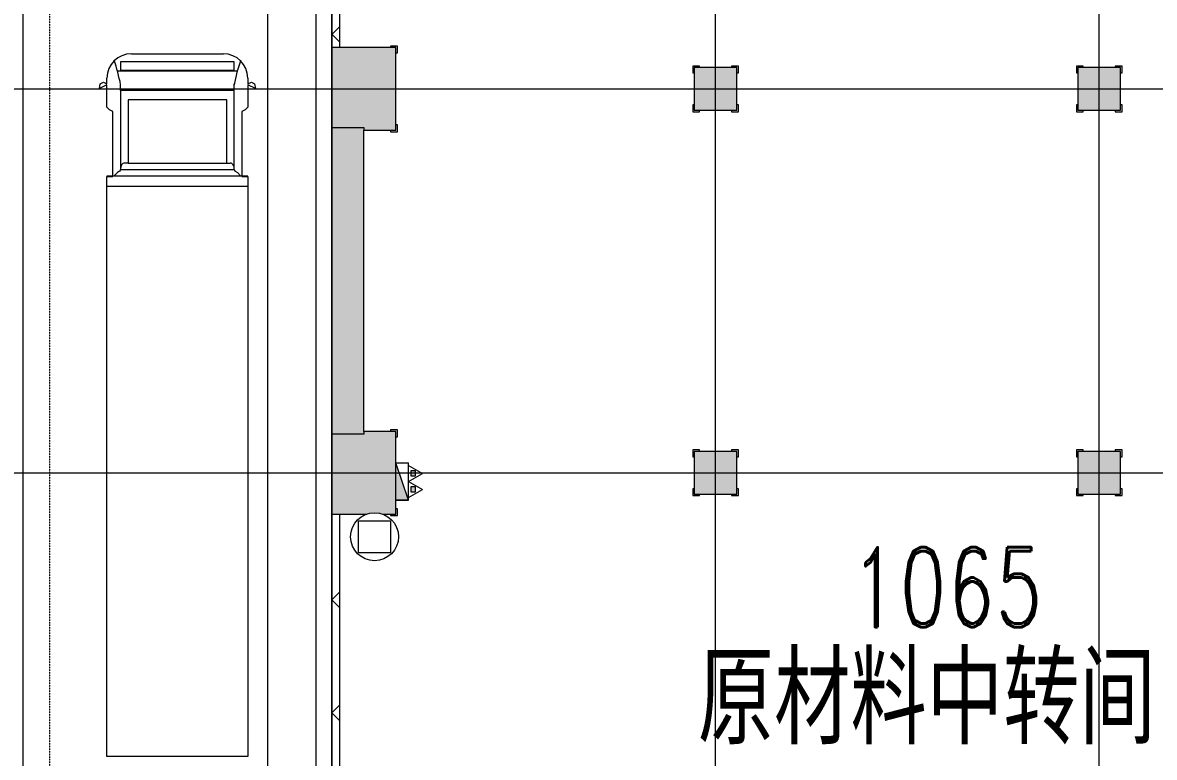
# Model space of a CAD drawing. Header units: millimetres. Extents: x -76632 to 443185, y -33181 to 192400.
# Drawn here: x -5804 to 15434, y 88261 to 102044 of the extents above; entities that cross this region are included whole.
import ezdxf

# ---------------------------------------------------------------- set-up
doc = ezdxf.new("R2010")
doc.units = ezdxf.units.MM
doc.linetypes.add('1_1', pattern=[2, 1, -1])
doc.linetypes.add('轴网线', pattern=[22.04, 18.38, -1.83, 0, -1.83])
doc.layers.get('0').update_dxf_attribs({"color": 8})
for name, color, linetype, lineweight in [('A-ANNO-NOTE', 8, 'Continuous', 5), ('A-AREA-IDEN', 8, 'Continuous', 9), ('A-DETL-GENF', 8, 'Continuous', 18), ('A-DETL-THIN', 8, 'Continuous', 5), ('A-FLOR', 8, 'Continuous', 5), ('A-GENM', 8, 'Continuous', 5), ('A-WALL', 8, 'Continuous', 5), ('A-WALL-FNSH', 8, 'Continuous', 9), ('A-WALL-PATT', 8, 'Continuous', 9), ('M-EQPM', 8, 'Continuous', 5), ('Q-CASE', 8, '1_1', 5), ('Q-SPCQ', 8, 'Continuous', 5), ('S-COLS', 8, 'Continuous', 5), ('S-GRID', 8, 'Continuous', 9)]:
    doc.layers.add(name, color=color, linetype=linetype, lineweight=lineweight)
doc.styles.add('RomanD', font='romand__.ttf', dxfattribs={"width": 0.7, "height": 1500})
doc.styles.add('仿宋_2', font='simfang.ttf', dxfattribs={"width": 0.7, "height": 1500})

# ---------------------------------------------------------------- blocks, each defined once
blk = doc.blocks.new('X-ST-F3-01-C-001_HLP2_rvt-1-LAY-1F-1_500-A')
at = {"layer": 'S-COLS', "true_color": 0x808080}
for points in [[(1200, 100025), (1200, 101575), (0, 101575), (0, 100075), (600, 100075), (600, 100025)], [(6800, 100400), (7600, 100400), (7600, 101200), (6800, 101200), (6800, 100612)], [(14800, 100400), (14800, 101200), (14000, 101200), (14000, 100400)], [(960, 92825), (1200, 92825), (1200, 94375), (600, 94375), (600, 94325), (0, 94325), (0, 92825), (663, 92828), (735, 92845), (818, 92849), (917, 92834), (948, 92825)], [(7600, 93200), (7600, 94000), (6800, 94000), (6800, 93200)], [(14800, 93200), (14800, 94000), (14000, 94000), (14000, 93200)]]:
    blk.add_hatch(color=8, dxfattribs=at).paths.add_polyline_path(points, flags=0)
at = {"layer": 'S-COLS', "color": 7, "lineweight": 9}
for p, q in [((1200, 101575), (0, 101575)), ((0, 101575), (0, 100075)), ((1200, 100025), (1200, 101575)), ((7600, 101200), (6800, 101200)), ((6800, 101200), (6800, 100400)), ((7600, 100400), (7600, 101200)), ((14800, 101200), (14000, 101200)), ((14000, 101200), (14000, 100400)), ((14800, 100400), (14800, 101200)), ((6800, 100400), (7600, 100400)), ((14000, 100400), (14800, 100400)), ((0, 100075), (600, 100075)), ((600, 100075), (600, 100025)), ((600, 100025), (1200, 100025)), ((600, 94325), (0, 94325)), ((0, 94325), (0, 92825)), ((1200, 94375), (600, 94375)), ((600, 94375), (600, 94325)), ((1200, 92825), (1200, 94375)), ((7600, 94000), (6800, 94000)), ((6800, 94000), (6800, 93200)), ((7600, 93200), (7600, 94000)), ((14800, 94000), (14000, 94000)), ((14000, 94000), (14000, 93200)), ((14800, 93200), (14800, 94000)), ((6800, 93200), (7600, 93200)), ((14000, 93200), (14800, 93200)), ((0, 92825), (655, 92825)), ((946, 92825), (1200, 92825))]:
    blk.add_line(p, q, dxfattribs=at)
blk = doc.blocks.new('混凝土雨棚1 - 混凝土雨棚-500x5500-4380737-LAY-1F-1_500-A')
at = {"layer": 'Q-CASE'}
blk.add_line((25700, 5000), (-25700, 5000), dxfattribs=at)
blk = doc.blocks.new('室内消火栓箱_带灭火器__左右式_ - SG24D65-P-V92-LAY-1F-1_500-A')
at = {"layer": 'A-DETL-GENF', "lineweight": 5}
blk.add_hatch(color=256, dxfattribs=at).paths.add_polyline_path([(350, 0), (-350, 0), (-350, -240)], flags=0)
h = blk.add_hatch(color=256, dxfattribs=at)
h.paths.add_polyline_path([(195, -370), (195, -280), (105, -280), (105, -370)], flags=0)
h.paths.add_polyline_path([(-105, -306), (-105, -280), (-195, -280), (-195, -370), (-105, -370)], flags=0)
for p, q in [((-350, -240), (350, 0)), ((-350, -240), (-350, 0)), ((-350, 0), (-350, -240)), ((-350, -240), (350, 0)), ((-350, -240), (350, -240)), ((-300, -240), (-150, -500)), ((-105, -280), (-195, -280)), ((-195, -280), (-195, -370)), ((-195, -370), (-105, -370)), ((0, -240), (-150, -500)), ((-105, -370), (-105, -280)), ((0, -240), (150, -500)), ((195, -280), (105, -280)), ((105, -280), (105, -370)), ((105, -370), (195, -370)), ((300, -240), (150, -500)), ((195, -370), (195, -280))]:
    blk.add_line(p, q, dxfattribs=at)
at = {"layer": 'M-EQPM'}
blk.add_line((350, 0), (350, -240), dxfattribs=at)
blk = doc.blocks.new('机动车-大型货车 - LH-A-机动车-大型货车-1174524-LAY-1F-1_500-A')
at = {"layer": 'A-GENM'}
for p, q in [((-863, 4986), (863, 4986)), ((1065, 4833), (-1065, 4833)), ((-1065, 4833), (-1065, 4678)), ((-1065, 4678), (1065, 4678)), ((1065, 4678), (1065, 4833)), ((-1321, 4418), (-1321, 4527)), ((-1126, 4666), (1126, 4666)), ((1321, 4527), (1321, 4418)), ((-1464, 4336), (-1447, 4422)), ((-1321, 4403), (-1464, 4336)), ((-1447, 4422), (-1388, 4450)), ((-1388, 4450), (-1321, 4418)), ((-1321, 3982), (-1321, 4403)), ((-1065, 4298), (-1065, 4418)), ((1067, 4298), (-1065, 4298)), ((-1065, 4298), (-1065, 2814)), ((1065, 4298), (1065, 4418)), ((1067, 2814), (1067, 4298)), ((1321, 4418), (1388, 4450)), ((1321, 4403), (1321, 3982)), ((1464, 4336), (1321, 4403)), ((1388, 4450), (1447, 4422)), ((1447, 4422), (1464, 4336)), ((926, 4119), (-926, 4119)), ((-926, 4119), (-926, 2932)), ((926, 2932), (926, 4119)), ((-1274, 3935), (-1321, 3982)), ((-1210, 3904), (-1274, 3935)), ((-1210, 2684), (-1210, 3904)), ((1274, 3935), (1210, 3904)), ((1210, 3904), (1210, 2684)), ((1321, 3982), (1274, 3935)), ((-1087, 2782), (-1126, 2756)), ((-1065, 2814), (1067, 2814)), ((-926, 2932), (-991, 2932)), ((-926, 2932), (926, 2932)), ((926, 2932), (991, 2932)), ((1087, 2782), (1126, 2756)), ((-1323, 2696), (1323, 2696)), ((-1323, 2684), (-1210, 2684)), ((-1323, -8197), (-1323, 2684)), ((-1126, 2756), (-1186, 2696)), ((1126, 2756), (1186, 2696)), ((1210, 2684), (1323, 2684)), ((1323, 2684), (1323, -8197)), ((-1323, 2503), (1323, 2503)), ((1323, -8197), (-1323, -8197))]:
    blk.add_line(p, q, dxfattribs=at)
for centre, radius, start, end in [((-863, 4527), 458, 90, 180), ((863, 4527), 458, 360, 90), ((-4571, 3721), 3572, 11.033, 18.6917), ((4571, 3721), 3572, 161.3083, 168.967), ((-1094, 2810), 29.1, 282.5858, 7.4142), ((-925, 2829), 141, 150, 186.2339), ((-991, 2867), 65, 90, 150), ((991, 2867), 65, 30, 90), ((925, 2829), 141, 353.7661, 30), ((1094, 2810), 29.1, 172.5858, 257.4142)]:
    blk.add_arc(centre, radius, start, end, dxfattribs=at)
blk = doc.blocks.new('橡胶防撞护角 - 橡胶防撞护角-4752618-LAY-1F-1_500-A')
at = {"layer": 'Q-SPCQ'}
for p, q in [((100, 830), (-30, 830)), ((-30, 830), (-30, 700)), ((-30, 700), (0, 700)), ((100, 800), (100, 830)), ((830, 830), (700, 830)), ((700, 830), (700, 800)), ((800, 700), (830, 700)), ((830, 700), (830, 830)), ((0, 100), (-30, 100)), ((-30, 100), (-30, -30)), ((830, 100), (800, 100)), ((830, -30), (830, 100)), ((-30, -30), (100, -30)), ((100, -30), (100, 0)), ((700, 0), (700, -30)), ((700, -30), (830, -30))]:
    blk.add_line(p, q, dxfattribs=at)
blk = doc.blocks.new('橡胶防撞护角 - 橡胶防撞护角-4757273-LAY-1F-1_500-A')
at = {"layer": 'Q-SPCQ'}
for p, q in [((1230, 1580), (1100, 1580)), ((1100, 1580), (1100, 1550)), ((1230, 1450), (1230, 1580)), ((1200, 1450), (1230, 1450)), ((1230, 100), (1200, 100)), ((1230, -30), (1230, 100)), ((1100, 0), (1100, -30)), ((1100, -30), (1230, -30))]:
    blk.add_line(p, q, dxfattribs=at)

msp = doc.modelspace()

# ---------------------------------------------------------------- hatches: boundary and pattern name
at = {"layer": 'A-WALL-PATT', "lineweight": 5, "transparency": 33554687}
h = msp.add_hatch(dxfattribs=at)
h.set_pattern_fill('FP_11', color=256, style=0, pattern_type=2)
h.set_pattern_definition([(45, (-4e-09, 0), (-1060.66, 1060.66), []), (135, (-4e-09, 0), (-1060.66, -1060.66), [])])
h.paths.add_polyline_path([(105, 72775), (150, 72775), (150, 74350), (0, 74350), (0, 72775)], flags=0)
h.paths.add_polyline_path([(0, 76850), (150, 76850), (150, 78425), (0, 78425)], flags=0)
h.paths.add_polyline_path([(118.7, 79975), (150, 79975), (150, 80800), (0, 80800), (0, 79975)], flags=0)
h.paths.add_polyline_path([(0, 84800), (150, 84800), (150, 85625), (0, 85625), (0, 85444.3)], flags=0)
h.paths.add_polyline_path([(150, 87175), (150, 92825), (0, 92825), (0, 87175), (130.2, 87175)], flags=0)
h.paths.add_polyline_path([(150, 101575), (147.7, 107275), (0, 107275), (0, 101575), (17.7, 101575)], flags=0)
h.paths.add_polyline_path([(130.6, 115925), (150, 115925), (150, 116600), (0, 116600), (0, 115925)], flags=0)
h.paths.add_polyline_path([(150, 120000), (150, 121625), (0, 121625), (0, 120000)], flags=0)
msp.add_hatch(color=256, dxfattribs=at).paths.add_polyline_path([(134.9, 94325), (600, 94325), (600, 100075), (0, 100075), (0, 94325), (24.7, 94325)], flags=0)

# ---------------------------------------------------------------- linework, layer by layer
at = {"layer": 'A-ANNO-NOTE', "lineweight": 18, "transparency": 33554687}
for p, q in [((500, 92699.7), (1100, 92699.7)), ((500, 92099.7), (500, 92699.7)), ((1100, 92699.7), (1100, 92099.7)), ((1100, 92099.7), (500, 92099.7))]:
    msp.add_line(p, q, dxfattribs=at)
msp.add_circle((800, 92399.7), 450, dxfattribs=at)
at = {"layer": 'A-DETL-THIN', "transparency": 33554687}
msp.add_line((-5800, 109500), (-5800, 29400), dxfattribs=at)
at = {"layer": 'A-FLOR', "transparency": 33554687}
msp.add_line((-1200, 77585), (-1200, 116315), dxfattribs=at)
at = {"layer": 'A-WALL', "lineweight": 9, "transparency": 33554687}
for p, q in [((0, 101575), (0, 107275)), ((0, 107275), (0, 101575)), ((150, 101575), (150, 107275)), ((0, 100075), (0, 94325)), ((600, 94375), (600, 100025)), ((0, 87175), (0, 92825)), ((0, 92825), (0, 87175)), ((150, 87175), (150, 92825))]:
    msp.add_line(p, q, dxfattribs=at)
at = {"layer": 'A-WALL-FNSH', "lineweight": 5, "transparency": 33554687}
for p, q in [((-300, 116600), (-300, 84800)), ((0, 94325), (0, 100075))]:
    msp.add_line(p, q, dxfattribs=at)
at = {"layer": 'S-GRID', "linetype": '轴网线', "transparency": 33554687}
for p, q in [((0, -17706.2), (0, 174400)), ((7200, -17706.2), (7200, 174400)), ((14400, -17706.2), (14400, 174400)), ((-16000, 100800), (308800, 100800)), ((-16000, 93600), (308800, 93600))]:
    msp.add_line(p, q, dxfattribs=at)

# ---------------------------------------------------------------- block references
at = {"lineweight": 5, "transparency": 33554687}
msp.add_blockref('X-ST-F3-01-C-001_HLP2_rvt-1-LAY-1F-1_500-A', (0, 0), dxfattribs=at)
at = {"layer": 'A-GENM', "transparency": 33554687, "rotation": 90}
msp.add_blockref('混凝土雨棚1 - 混凝土雨棚-500x5500-4380737-LAY-1F-1_500-A', (-300, 82800), dxfattribs=at)
at = {"layer": 'A-GENM', "transparency": 33554687}
msp.add_blockref('机动车-大型货车 - LH-A-机动车-大型货车-1174524-LAY-1F-1_500-A', (-2900, 96475), dxfattribs=at)
at = {"layer": 'M-EQPM', "transparency": 33554687, "rotation": 90}
msp.add_blockref('室内消火栓箱_带灭火器__左右式_ - SG24D65-P-V92-LAY-1F-1_500-A', (1200, 93437.9), dxfattribs=at)
at = {"layer": 'Q-SPCQ', "transparency": 33554687}
for name, p in [('橡胶防撞护角 - 橡胶防撞护角-4757273-LAY-1F-1_500-A', (0, 100025)), ('橡胶防撞护角 - 橡胶防撞护角-4752618-LAY-1F-1_500-A', (6800, 100400)), ('橡胶防撞护角 - 橡胶防撞护角-4752618-LAY-1F-1_500-A', (14000, 100400)), ('橡胶防撞护角 - 橡胶防撞护角-4757273-LAY-1F-1_500-A', (0, 92825)), ('橡胶防撞护角 - 橡胶防撞护角-4752618-LAY-1F-1_500-A', (6800, 93200)), ('橡胶防撞护角 - 橡胶防撞护角-4752618-LAY-1F-1_500-A', (14000, 93200))]:
    msp.add_blockref(name, p, dxfattribs=at)

# ---------------------------------------------------------------- texts
at = {"layer": 'A-AREA-IDEN', "transparency": 33554687, "char_height": 1500, "attachment_point": 1}
for s, insert, width, style in [('1065', (9744.1, 92203.3), 4826.159, 'RomanD'), ('原材料中转间', (6866.6, 90169.1), 11784.806, '仿宋_2')]:
    msp.add_mtext(s, dxfattribs=dict(at, insert=insert, width=width, style=style))

doc.saveas('drawing.dxf')
